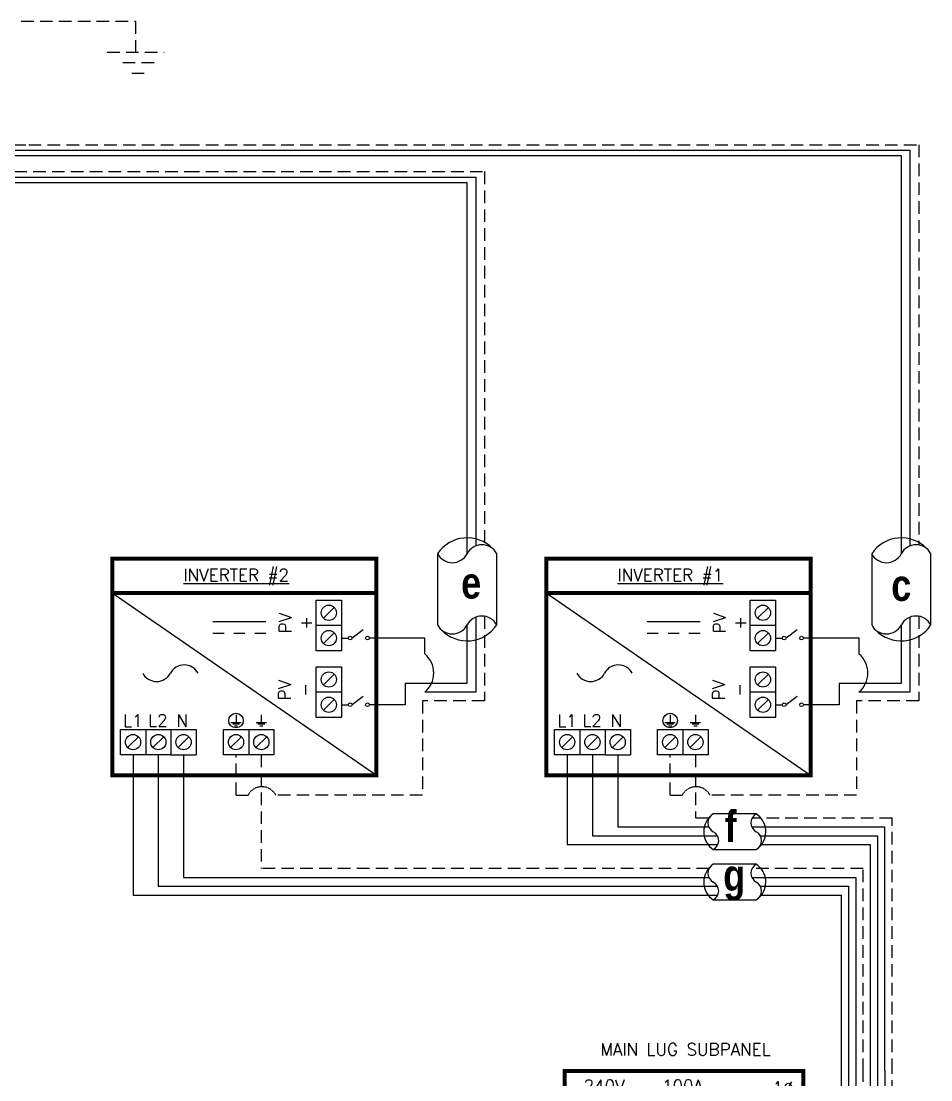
# Model space of a CAD drawing. Header units: feet. Extents: x 7090 to 7872, y 14552 to 15110.
# Drawn here: x 7600.9 to 7872.1, y 14789.4 to 15105.1 of the extents above; entities that cross this region are included whole.
import ezdxf

# ---------------------------------------------------------------- set-up
doc = ezdxf.new("R2010")
doc.units = ezdxf.units.FT
doc.header["$MEASUREMENT"] = 0
doc.linetypes.add('HIDDEN', pattern=[0.375, 0.25, -0.125])
for name, color, linetype in [('ONE LINE BLOCKS', 7, 'Continuous'), ('TABLES', 7, 'Continuous'), ('TEXT', 7, 'Continuous'), ('Z - TITLEBLOCK TXT', 7, 'Continuous')]:
    doc.layers.add(name, color=color, linetype=linetype)
doc.styles.add('ONE LINE TXT', font='techb___.ttf')
doc.styles.get("Standard").update_dxf_attribs({"font": 'simplex.shx'})

# ---------------------------------------------------------------- blocks, each defined once
blk = doc.blocks.new('*U15')
at = {"layer": 'ONE LINE BLOCKS', "linetype": 'Continuous'}
h = blk.add_hatch(color=1, dxfattribs=at)
h.dxf.hatch_style = 1
edge = h.paths.add_edge_path()
edge.add_arc((52.27, 61.39), 0.291, 0, 360)
h = blk.add_hatch(color=1, dxfattribs=at)
h.dxf.hatch_style = 1
edge = h.paths.add_edge_path()
edge.add_arc((58.94, 61.39), 0.291, 0, 360)
h = blk.add_hatch(color=1, dxfattribs=at)
h.dxf.hatch_style = 1
edge = h.paths.add_edge_path()
edge.add_arc((52.27, 58.01), 0.291, 0, 360)
h = blk.add_hatch(color=1, dxfattribs=at)
h.dxf.hatch_style = 1
edge = h.paths.add_edge_path()
edge.add_arc((58.94, 58.01), 0.291, 0, 360)
h = blk.add_hatch(color=1, dxfattribs=at)
h.dxf.hatch_style = 1
edge = h.paths.add_edge_path()
edge.add_arc((52.27, 46.83), 0.291, 0, 360)
h = blk.add_hatch(color=1, dxfattribs=at)
h.dxf.hatch_style = 1
edge = h.paths.add_edge_path()
edge.add_arc((58.94, 46.83), 0.291, 0, 360)
h = blk.add_hatch(color=1, dxfattribs=at)
h.dxf.hatch_style = 1
edge = h.paths.add_edge_path()
edge.add_arc((52.27, 43.45), 0.291, 0, 360)
h = blk.add_hatch(color=1, dxfattribs=at)
h.dxf.hatch_style = 1
edge = h.paths.add_edge_path()
edge.add_arc((58.94, 43.45), 0.291, 0, 360)
at = {"color": 7, "linetype": 'Continuous'}
for p, q in [((102.48, 74.03), (102.48, 61.39)), ((111.18, 74.03), (111.18, 46.83)), ((48.07, 61.39), (39.41, 61.39)), ((39.41, 61.39), (39.41, 46.83)), ((102.48, 61.39), (63.14, 61.39)), ((29, 46.83), (13.32, 46.83)), ((13.32, 46.83), (13.32, 9.66)), ((48.07, 46.83), (37.24, 46.83)), ((111.18, 46.83), (63.14, 46.83)), ((13.32, 9.66), (0, 9.66))]:
    blk.add_line(p, q, dxfattribs=at)
at = {"color": 10, "linetype": 'Continuous'}
for p, q in [((104.66, 74.03), (104.66, 58.01)), ((113.36, 74.03), (113.36, 43.45)), ((33.12, 43.45), (33.12, 58.01)), ((35.29, 58.01), (33.12, 58.01)), ((43.53, 58.01), (48.07, 58.01)), ((104.66, 58.01), (63.14, 58.01)), ((33.12, 43.45), (16.61, 43.45)), ((16.61, 6.49), (16.61, 43.45)), ((33.12, 43.45), (48.07, 43.45)), ((113.36, 43.45), (63.14, 43.45)), ((16.61, 6.49), (0, 6.49))]:
    blk.add_line(p, q, dxfattribs=at)
at = {"color": 253, "linetype": 'Continuous'}
for p, q in [((106.83, 74.03), (106.83, 48.32)), ((115.53, 74.03), (115.53, 28.42)), ((106.83, 39.76), (106.83, 32.77)), ((106.83, 32.77), (89.53, 32.77)), ((115.53, 28.42), (89.53, 28.42)), ((101.87, 11.02), (89.53, 11.02)), ((101.87, 5), (101.87, 11.02)), ((13.32, 3.45), (0, 3.45)), ((13.32, -3.56), (13.32, 3.45)), ((101.87, -3.56), (13.32, -3.56))]:
    blk.add_line(p, q, dxfattribs=at)
at = {"color": 10, "linetype": 'Continuous'}
blk.add_arc((39.41, 55.85), 4.65, 27.6639, 152.3361, dxfattribs=at)
at = {"color": 7, "linetype": 'Continuous'}
blk.add_arc((33.12, 44.67), 4.65, 27.6639, 152.3361, dxfattribs=at)
at = {"color": 253, "linetype": 'Continuous'}
for centre in [(110.41, 44.04), (105.44, 0.72)]:
    blk.add_arc(centre, 5.58, 129.9215, 230.0785, dxfattribs=at)
at = {"layer": 'ONE LINE BLOCKS', "lineweight": 50}
blk.add_line((20.02, 65.33), (91.19, 65.33), dxfattribs=at)
at = {"layer": 'ONE LINE BLOCKS', "lineweight": 50, "const_width": 1.19}
blk.add_lwpolyline([(20.02, 6.67), (20.02, 74.03), (91.19, 74.03), (91.19, 6.67)], close=True, dxfattribs=at)
at = {"layer": 'TEXT', "color": 92, "linetype": 'HIDDEN', "ltscale": 15}
for p, q in [((109.01, 48.32), (109.01, 74.03)), ((117.71, 0), (117.71, 74.03)), ((109.01, 32.7), (109.01, 39.76)), ((109.01, 2.18), (109.01, 24.14)), ((26.29, 19.65), (57.58, 19.65)), ((57.58, 2.18), (57.58, 19.65)), ((26.29, 15.3), (55.38, 15.3)), ((55.38, 0), (55.38, 15.3)), ((34.13, 10.94), (26.29, 10.94)), ((34.13, 0), (34.13, 10.94)), ((9.01, 0), (0, 0)), ((34.13, 0), (17.25, 0)), ((55.38, 0), (117.71, 0)), ((57.58, 2.18), (109.01, 2.18))]:
    blk.add_line(p, q, dxfattribs=at)
at = {"layer": 'TEXT', "color": 92, "linetype": 'HIDDEN', "flags": 128}
for points in [[(29.4, 34.92), (29.4, 31.42)], [(27.06, 31.42), (31.74, 31.42)], [(30.93, 30.55), (27.87, 30.55)], [(30.12, 29.68), (28.68, 29.68)]]:
    blk.add_lwpolyline(points, dxfattribs=at)
at = {"layer": 'TEXT', "color": 92, "linetype": 'Continuous', "ltscale": 4}
for centre in [(112.48, 44.04), (112.48, 28.42)]:
    blk.add_arc(centre, 5.51, 129.059, 230.941, dxfattribs=at)
at = {"layer": 'TEXT', "color": 92, "linetype": 'HIDDEN', "ltscale": 0.3}
blk.add_arc((13.13, -2.16), 4.65, 27.6639, 152.3361, dxfattribs=at)
at = {"layer": 'Z - TITLEBLOCK TXT', "color": 1, "linetype": 'Continuous'}
for p, q in [((21.75, 8.35), (21.75, 35.29)), ((21.75, 35.29), (26.29, 35.29)), ((26.29, 35.29), (26.29, 8.35)), ((84.99, 8.42), (84.99, 35.37)), ((84.99, 35.37), (89.53, 35.37)), ((89.53, 35.37), (89.53, 8.42)), ((26.29, 8.35), (21.75, 8.35)), ((89.53, 8.42), (84.99, 8.42))]:
    blk.add_line(p, q, dxfattribs=at)
at = {"layer": 'Z - TITLEBLOCK TXT', "color": 4, "linetype": 'Continuous'}
for p, q in [((24.81, 33.48), (23.24, 31.91)), ((88.04, 33.56), (86.47, 31.98)), ((24.81, 29.13), (23.24, 27.56)), ((88.04, 29.2), (86.47, 27.63)), ((24.81, 24.78), (23.24, 23.21)), ((88.04, 24.85), (86.47, 23.28)), ((24.81, 20.43), (23.24, 18.86)), ((88.04, 20.5), (86.47, 18.93)), ((24.81, 16.08), (23.24, 14.51)), ((88.04, 16.15), (86.47, 14.58)), ((24.81, 11.73), (23.24, 10.16)), ((88.04, 11.8), (86.47, 10.23))]:
    blk.add_line(p, q, dxfattribs=at)
at = {"layer": 'Z - TITLEBLOCK TXT', "color": 1, "linetype": 'Continuous', "flags": 128}
for points in [[(48.07, 61.39), (52.27, 61.39)], [(48.07, 61.39), (52.27, 61.39)], [(58.94, 61.39), (63.14, 61.39)], [(48.07, 58.01), (52.27, 58.01)], [(48.07, 58.01), (52.27, 58.01)], [(58.94, 58.01), (63.14, 58.01)], [(48.07, 46.83), (52.27, 46.83)], [(48.07, 46.83), (52.27, 46.83)], [(58.94, 46.83), (63.14, 46.83)], [(48.07, 43.45), (52.27, 43.45)], [(48.07, 43.45), (52.27, 43.45)], [(58.94, 43.45), (63.14, 43.45)]]:
    blk.add_lwpolyline(points, dxfattribs=at)
at = {"layer": 'Z - TITLEBLOCK TXT', "color": 1, "linetype": 'Continuous'}
for centre in [(52.27, 61.39), (58.94, 61.39), (52.27, 58.01), (58.94, 58.01), (52.27, 46.83), (58.94, 46.83), (52.27, 43.45), (58.94, 43.45)]:
    blk.add_circle(centre, 0.291, dxfattribs=at)
at = {"layer": 'Z - TITLEBLOCK TXT', "color": 4, "linetype": 'Continuous'}
for centre in [(24.02, 32.7), (87.26, 32.77), (24.02, 28.35), (87.26, 28.42), (24.02, 24), (87.26, 24.07), (24.02, 19.65), (87.26, 19.72), (24.02, 15.3), (87.26, 15.37), (24.02, 10.94), (87.26, 11.02)]:
    blk.add_circle(centre, 1.11, dxfattribs=at)
at = {"layer": 'Z - TITLEBLOCK TXT', "color": 1, "linetype": 'Continuous'}
for centre in [(55.6, 60.19), (55.6, 56.81), (55.6, 45.63), (55.6, 42.25)]:
    blk.add_arc(centre, 3.93, 40.3392, 139.6608, dxfattribs=at)
at = {"layer": 'TABLES', "color": 1, "linetype": 'Continuous'}
for p in [(47.57, 52.77), (47.57, 38.21)]:
    blk.add_text('2p##A', height=3.658, dxfattribs=at).set_placement(p)
at = {"layer": 'TABLES', "color": 4, "linetype": 'Continuous'}
blk.add_text('ISOLATED NEUTRAL', height=1.8743, rotation=90, dxfattribs=at).set_placement((84.33, 8.78))
at = {"layer": 'TEXT', "color": 1, "attachment_point": 5}
for s, width, gutter_width, insert, char_height in [('MAIN LUG SUBPANEL ', 62.3984, 7.17, (56.06, 80.46), 3.6576), ('240V', 0.1481, 0.75, (31.81, 69.58), 3.658), ('100A', 0.1481, 0.75, (55.19, 69.58), 3.658), ('1∅', 0.1481, 0.75, (85.17, 69.07), 3.658)]:
    blk.add_mtext_dynamic_manual_height_columns(s, width=width, gutter_width=gutter_width, heights=[0], dxfattribs=dict(at, insert=insert, char_height=char_height))

msp = doc.modelspace()

# ---------------------------------------------------------------- linework, layer by layer
at = {"color": 7, "linetype": 'Continuous'}
for p, q in [((7574.45, 15066.63), (7602.96, 15066.63)), ((7602.96, 15066.63), (7650.36, 15066.63)), ((7650.36, 15066.63), (7865.88, 15066.63)), ((7865.88, 15066.63), (7865.88, 14948.59)), ((7865.88, 15066.63), (7865.88, 15048.48)), ((7650.36, 15058.59), (7736.45, 15058.59)), ((7736.45, 15058.59), (7736.44, 14948.59)), ((7736.45, 15058.59), (7736.44, 15048.48)), ((7725.06, 14946.28), (7725.06, 14925.03)), ((7742.69, 14925.03), (7742.69, 14946.28)), ((7854.5, 14946.28), (7854.5, 14925.03)), ((7872.12, 14925.03), (7872.12, 14946.28)), ((7736.44, 14927.35), (7736.44, 14905.01)), ((7865.88, 14927.35), (7865.88, 14905.01)), ((7721.27, 14921.13), (7704.69, 14921.13)), ((7721.27, 14916.41), (7721.27, 14921.13)), ((7850.71, 14921.13), (7834.12, 14921.13)), ((7850.71, 14916.41), (7850.71, 14921.13)), ((7736.44, 14905.01), (7721.27, 14905.01)), ((7865.88, 14905.01), (7850.71, 14905.01)), ((7634.27, 14886.34), (7634.27, 14844.52)), ((7763.71, 14886.34), (7763.71, 14859.55)), ((7820.08, 14868.71), (7807.27, 14868.71)), ((7763.71, 14859.55), (7808.63, 14859.55)), ((7807.27, 14858.07), (7820.08, 14858.07)), ((7821.45, 14859.55), (7854.08, 14859.55)), ((7854.08, 14859.55), (7854.08, 14792.06)), ((7820.08, 14853.68), (7807.27, 14853.68)), ((7634.27, 14844.52), (7808.63, 14844.52)), ((7807.27, 14843.05), (7820.08, 14843.05)), ((7821.45, 14844.52), (7845.38, 14844.52)), ((7845.38, 14844.52), (7845.38, 14792.06))]:
    msp.add_line(p, q, dxfattribs=at)
at = {"color": 253, "linetype": 'Continuous'}
for p, q in [((7574.45, 15065.02), (7602.11, 15065.02)), ((7602.11, 15065.02), (7650.36, 15065.02)), ((7650.36, 15065.02), (7863.25, 15065.02)), ((7863.25, 15065.02), (7863.25, 14946.18)), ((7863.25, 15065.02), (7863.25, 15046.07)), ((7597.85, 15056.98), (7650.36, 15056.98)), ((7650.36, 15056.98), (7733.82, 15056.98)), ((7733.82, 15056.98), (7733.82, 14946.18)), ((7733.82, 15056.98), (7733.82, 15046.07)), ((7733.82, 14924.93), (7733.82, 14907.63)), ((7863.25, 14924.93), (7863.25, 14907.63)), ((7733.82, 14907.63), (7715.36, 14907.63)), ((7715.36, 14907.63), (7715.36, 14901.24)), ((7863.25, 14907.63), (7844.8, 14907.63)), ((7844.8, 14907.63), (7844.8, 14901.24)), ((7715.36, 14901.24), (7704.69, 14901.24)), ((7844.8, 14901.24), (7834.12, 14901.24)), ((7649.34, 14886.34), (7649.34, 14849.78)), ((7778.77, 14886.34), (7778.77, 14864.81)), ((7778.77, 14864.81), (7805.93, 14864.81)), ((7818.74, 14864.81), (7858.43, 14864.81)), ((7858.43, 14792.06), (7858.43, 14864.81)), ((7649.34, 14849.78), (7805.93, 14849.78)), ((7818.74, 14849.78), (7849.73, 14849.78)), ((7849.73, 14849.78), (7849.73, 14792.06))]:
    msp.add_line(p, q, dxfattribs=at)
msp.add_line((7598.06, 15058.59), (7650.36, 15058.59))
at = {"color": 10, "linetype": 'Continuous'}
for p, q in [((7641.81, 14886.34), (7641.81, 14847.15)), ((7771.24, 14886.34), (7771.24, 14862.18)), ((7771.24, 14862.18), (7808.51, 14862.18)), ((7821.32, 14862.18), (7856.26, 14862.18)), ((7856.26, 14862.18), (7856.26, 14792.06)), ((7641.81, 14847.15), (7808.51, 14847.15)), ((7821.32, 14847.15), (7847.56, 14847.15)), ((7847.56, 14847.15), (7847.56, 14792.06))]:
    msp.add_line(p, q, dxfattribs=at)
at = {"color": 7, "linetype": 'Continuous'}
for centre, radius, start, end in [((7733.88, 14940.43), 10.58, 43.9732, 146.4265), ((7863.31, 14940.43), 10.58, 43.9732, 146.4265), ((7733.88, 14930.88), 10.58, 223.9732, 326.4265), ((7863.31, 14930.88), 10.58, 223.9732, 326.4265), ((7810.8, 14863.39), 6.38, 133.9732, 236.4265), ((7816.55, 14863.39), 6.38, 313.9732, 56.4265), ((7810.8, 14848.37), 6.38, 133.9732, 236.4265), ((7816.55, 14848.37), 6.38, 313.9732, 56.4265)]:
    msp.add_arc(centre, radius, start, end, dxfattribs=at)
at = {"layer": 'ONE LINE BLOCKS', "lineweight": 50, "const_width": 1.19}
for points in [[(7628.06, 14880.18), (7628.06, 14944.83), (7706.83, 14944.83), (7706.83, 14880.18)], [(7628.06, 14934.55), (7628.06, 14944.83), (7706.83, 14944.83), (7706.83, 14934.55)], [(7757.49, 14880.18), (7757.49, 14944.83), (7836.26, 14944.83), (7836.26, 14880.18)], [(7757.49, 14934.55), (7757.49, 14944.83), (7836.26, 14944.83), (7836.26, 14934.55)]]:
    msp.add_lwpolyline(points, close=True, dxfattribs=at)
at = {"layer": 'TEXT', "color": 92, "linetype": 'HIDDEN', "ltscale": 15}
for p, q in [((7600.92, 15105.07), (7635.03, 15105.07)), ((7635.03, 15105.07), (7635.03, 15095.78)), ((7581.68, 15068.24), (7603.18, 15068.24)), ((7603.18, 15068.24), (7650.36, 15068.24)), ((7650.36, 15068.24), (7868.5, 15068.24)), ((7868.5, 15068.24), (7868.5, 14948.88)), ((7868.5, 15068.24), (7868.5, 15048.77)), ((7598.88, 15060.2), (7650.36, 15060.2)), ((7650.36, 15060.2), (7739.07, 15060.2)), ((7739.07, 15060.2), (7739.07, 14948.88)), ((7739.07, 15060.2), (7739.07, 15048.77)), ((7739.07, 14927.64), (7739.07, 14902.39)), ((7868.5, 14927.64), (7868.5, 14902.39)), ((7739.07, 14902.39), (7720.56, 14902.39)), ((7720.56, 14902.39), (7720.56, 14874.31)), ((7868.5, 14902.39), (7849.99, 14902.39)), ((7849.99, 14902.39), (7849.99, 14874.31)), ((7664.98, 14874.31), (7664.98, 14886.34)), ((7672.52, 14886.34), (7672.52, 14852.41)), ((7794.41, 14874.31), (7794.41, 14886.34)), ((7801.95, 14886.34), (7801.95, 14867.44)), ((7664.98, 14874.31), (7668.58, 14874.31)), ((7720.56, 14874.31), (7676.82, 14874.31)), ((7794.41, 14874.31), (7798.01, 14874.31)), ((7849.99, 14874.31), (7806.25, 14874.31)), ((7806, 14867.44), (7801.95, 14867.44)), ((7860.61, 14867.44), (7818.82, 14867.44)), ((7860.61, 14792.06), (7860.61, 14867.44)), ((7806, 14852.41), (7672.52, 14852.41)), ((7851.91, 14852.41), (7818.82, 14852.41)), ((7851.91, 14792.06), (7851.91, 14852.41))]:
    msp.add_line(p, q, dxfattribs=at)
at = {"layer": 'TEXT', "color": 92, "linetype": 'HIDDEN', "ltscale": 15, "flags": 128}
for points in [[(7626.55, 15095.78), (7643.51, 15095.78)], [(7640.57, 15092.63), (7629.49, 15092.63)], [(7637.64, 15089.49), (7632.43, 15089.49)]]:
    msp.add_lwpolyline(points, dxfattribs=at)
at = {"layer": 'TEXT', "color": 92, "linetype": 'Continuous', "flags": 128}
for points in [[(7663.44, 14895.99), (7666.52, 14895.99)], [(7664.98, 14898.29), (7664.98, 14895.99)], [(7670.98, 14895.99), (7674.05, 14895.99)], [(7672.52, 14898.29), (7672.51, 14895.99)], [(7792.87, 14895.99), (7795.95, 14895.99)], [(7794.41, 14898.29), (7794.41, 14895.99)], [(7800.41, 14895.99), (7803.48, 14895.99)], [(7801.95, 14898.29), (7801.95, 14895.99)], [(7665.98, 14895.42), (7663.98, 14895.42)], [(7665.45, 14894.85), (7664.51, 14894.85)], [(7673.52, 14895.42), (7671.51, 14895.42)], [(7672.99, 14894.85), (7672.04, 14894.85)], [(7795.41, 14895.42), (7793.41, 14895.42)], [(7802.95, 14895.42), (7800.94, 14895.42)]]:
    msp.add_lwpolyline(points, dxfattribs=at)
at = {"layer": 'TEXT', "color": 92, "linetype": 'HIDDEN', "flags": 128}
for points in [[(7794.88, 14894.85), (7793.94, 14894.85)], [(7802.42, 14894.85), (7801.47, 14894.85)]]:
    msp.add_lwpolyline(points, dxfattribs=at)
at = {"layer": 'TEXT', "color": 92, "linetype": 'Continuous'}
for centre in [(7664.98, 14896.54), (7794.41, 14896.54)]:
    msp.add_circle(centre, 2.17, dxfattribs=at)
at = {"layer": 'TEXT', "color": 92, "linetype": 'HIDDEN', "ltscale": 0.3}
for centre in [(7672.7, 14872.15), (7802.13, 14872.15)]:
    msp.add_arc(centre, 4.65, 27.6639, 152.3361, dxfattribs=at)
at = {"layer": 'Z - TITLEBLOCK TXT', "color": 7, "linetype": 'Continuous'}
for p, q in [((7706.83, 14880.18), (7628.06, 14934.55)), ((7836.26, 14880.18), (7757.49, 14934.55)), ((7673.88, 14925.94), (7658.11, 14925.94)), ((7803.31, 14925.94), (7787.55, 14925.94)), ((7661.41, 14922.53), (7658.11, 14922.53)), ((7667.64, 14922.53), (7664.35, 14922.53)), ((7673.88, 14922.53), (7670.59, 14922.53)), ((7790.84, 14922.53), (7787.55, 14922.53)), ((7797.08, 14922.53), (7793.78, 14922.53)), ((7803.31, 14922.53), (7800.02, 14922.53))]:
    msp.add_line(p, q, dxfattribs=at)
at = {"layer": 'Z - TITLEBLOCK TXT', "color": 1, "linetype": 'Continuous'}
for p, q in [((7688.87, 14917.36), (7688.87, 14932.43)), ((7688.87, 14932.43), (7696.41, 14932.43)), ((7688.87, 14917.36), (7688.87, 14932.43)), ((7696.41, 14932.43), (7696.41, 14917.36)), ((7696.41, 14932.43), (7696.41, 14924.9)), ((7818.3, 14917.36), (7818.3, 14932.43)), ((7818.3, 14932.43), (7825.84, 14932.43)), ((7818.3, 14917.36), (7818.3, 14932.43)), ((7825.84, 14932.43), (7825.84, 14917.36)), ((7825.84, 14932.43), (7825.84, 14924.9)), ((7696.41, 14924.9), (7688.87, 14924.9)), ((7825.84, 14924.9), (7818.3, 14924.9)), ((7696.41, 14921.13), (7698.45, 14921.13)), ((7702.84, 14923.59), (7699.57, 14921.15)), ((7825.84, 14921.13), (7827.88, 14921.13)), ((7832.27, 14923.59), (7829, 14921.15)), ((7696.41, 14917.36), (7688.87, 14917.36)), ((7825.84, 14917.36), (7818.3, 14917.36)), ((7688.87, 14897.47), (7688.87, 14912.54)), ((7688.87, 14912.54), (7696.41, 14912.54)), ((7696.41, 14912.54), (7696.41, 14905)), ((7818.3, 14897.47), (7818.3, 14912.54)), ((7818.3, 14912.54), (7825.84, 14912.54)), ((7825.84, 14912.54), (7825.84, 14905)), ((7696.41, 14905), (7688.87, 14905)), ((7696.41, 14905), (7696.41, 14897.47)), ((7702.84, 14903.7), (7699.57, 14901.25)), ((7825.84, 14905), (7818.3, 14905)), ((7825.84, 14905), (7825.84, 14897.47)), ((7832.27, 14903.7), (7829, 14901.25)), ((7696.41, 14901.24), (7698.45, 14901.24)), ((7825.84, 14901.24), (7827.88, 14901.24)), ((7696.41, 14897.47), (7688.87, 14897.47)), ((7825.84, 14897.47), (7818.3, 14897.47)), ((7630.51, 14893.88), (7645.58, 14893.88)), ((7630.51, 14886.34), (7630.51, 14893.88)), ((7630.51, 14893.88), (7638.04, 14893.88)), ((7638.04, 14893.88), (7638.04, 14886.34)), ((7645.58, 14893.88), (7645.58, 14886.34)), ((7645.58, 14893.88), (7653.11, 14893.88)), ((7653.11, 14893.88), (7653.11, 14886.34)), ((7661.21, 14893.88), (7676.28, 14893.88)), ((7661.21, 14886.34), (7661.21, 14893.88)), ((7661.21, 14893.88), (7668.75, 14893.88)), ((7668.75, 14893.88), (7668.75, 14886.34)), ((7676.28, 14893.88), (7676.28, 14886.34)), ((7759.94, 14893.88), (7775.01, 14893.88)), ((7759.94, 14886.34), (7759.94, 14893.88)), ((7759.94, 14893.88), (7767.47, 14893.88)), ((7767.47, 14893.88), (7767.47, 14886.34)), ((7775.01, 14893.88), (7775.01, 14886.34)), ((7775.01, 14893.88), (7782.54, 14893.88)), ((7782.54, 14893.88), (7782.54, 14886.34)), ((7790.65, 14893.88), (7805.71, 14893.88)), ((7790.65, 14886.34), (7790.65, 14893.88)), ((7790.65, 14893.88), (7798.18, 14893.88)), ((7798.18, 14893.88), (7798.18, 14886.34)), ((7805.71, 14893.88), (7805.71, 14886.34)), ((7645.58, 14886.34), (7630.51, 14886.34)), ((7645.58, 14886.34), (7653.11, 14886.34)), ((7676.28, 14886.34), (7661.21, 14886.34)), ((7775.01, 14886.34), (7759.94, 14886.34)), ((7775.01, 14886.34), (7782.54, 14886.34)), ((7805.71, 14886.34), (7790.65, 14886.34))]:
    msp.add_line(p, q, dxfattribs=at)
at = {"layer": 'Z - TITLEBLOCK TXT', "color": 4, "linetype": 'Continuous'}
for p, q in [((7694.25, 14930.27), (7691.03, 14927.06)), ((7823.68, 14930.27), (7820.47, 14927.06)), ((7694.25, 14922.74), (7691.03, 14919.53)), ((7823.68, 14922.74), (7820.47, 14919.53)), ((7694.25, 14910.38), (7691.03, 14907.16)), ((7823.68, 14910.38), (7820.47, 14907.16)), ((7694.25, 14902.84), (7691.03, 14899.63)), ((7823.68, 14902.84), (7820.47, 14899.63)), ((7635.88, 14891.72), (7632.67, 14888.5)), ((7643.42, 14891.72), (7640.2, 14888.5)), ((7650.95, 14891.72), (7647.74, 14888.5)), ((7666.59, 14891.72), (7663.37, 14888.5)), ((7674.12, 14891.72), (7670.91, 14888.5)), ((7765.31, 14891.72), (7762.1, 14888.5)), ((7772.85, 14891.72), (7769.63, 14888.5)), ((7780.38, 14891.72), (7777.17, 14888.5)), ((7796.02, 14891.72), (7792.81, 14888.5)), ((7803.55, 14891.72), (7800.34, 14888.5))]:
    msp.add_line(p, q, dxfattribs=at)
for centre in [(7692.64, 14928.67), (7822.07, 14928.67), (7692.64, 14921.13), (7822.07, 14921.13), (7692.64, 14908.77), (7822.07, 14908.77), (7692.64, 14901.24), (7822.07, 14901.24), (7634.27, 14890.11), (7641.81, 14890.11), (7649.34, 14890.11), (7664.98, 14890.11), (7672.52, 14890.11), (7763.71, 14890.11), (7771.24, 14890.11), (7778.77, 14890.11), (7794.41, 14890.11), (7801.95, 14890.11)]:
    msp.add_circle(centre, 2.27, dxfattribs=at)
at = {"layer": 'Z - TITLEBLOCK TXT', "color": 1, "linetype": 'Continuous'}
for centre in [(7698.99, 14921.13), (7704.15, 14921.13), (7828.42, 14921.13), (7833.58, 14921.13), (7698.99, 14901.24), (7704.15, 14901.24), (7828.42, 14901.24), (7833.58, 14901.24)]:
    msp.add_circle(centre, 0.541, dxfattribs=at)
at = {"layer": 'Z - TITLEBLOCK TXT', "linetype": 'Continuous'}
for centre, radius, start, end in [((7729.47, 14948.59), 4.98, 207.6639, 332.3361), ((7738.28, 14943.97), 4.98, 27.6639, 152.3361), ((7858.9, 14948.59), 4.98, 207.6639, 332.3361), ((7867.72, 14943.97), 4.98, 27.6639, 152.3361), ((7738.28, 14922.72), 4.98, 27.6639, 152.3361), ((7867.72, 14922.72), 4.98, 27.6639, 152.3361), ((7729.47, 14927.34), 4.98, 207.6639, 332.3361), ((7858.9, 14927.34), 4.98, 207.6639, 332.3361), ((7716.5, 14910.71), 7.43, 309.9338, 50.0662), ((7845.94, 14910.71), 7.43, 309.9338, 50.0662), ((7649.53, 14908.49), 4.65, 27.6639, 152.3361), ((7778.96, 14908.49), 4.65, 27.6639, 152.3361), ((7641.29, 14912.81), 4.65, 207.6639, 332.3361), ((7770.72, 14912.81), 4.65, 207.6639, 332.3361), ((7808.66, 14866.05), 3, 117.6639, 242.3361), ((7821.48, 14866.05), 3, 117.6639, 242.3361), ((7805.88, 14860.73), 3, 297.6639, 62.3361), ((7818.69, 14860.73), 3, 297.6639, 62.3361), ((7808.66, 14851.02), 3, 117.6639, 242.3361), ((7821.48, 14851.02), 3, 117.6639, 242.3361), ((7805.88, 14845.71), 3, 297.6639, 62.3361), ((7818.69, 14845.71), 3, 297.6639, 62.3361)]:
    msp.add_arc(centre, radius, start, end, dxfattribs=at)

# ---------------------------------------------------------------- block references
msp.add_blockref('*U15', (7742.9, 14718.03))

# ---------------------------------------------------------------- texts
at = {"layer": 'TABLES', "color": 1, "linetype": 'Continuous'}
for s, p in [('%%UINVERTER #2', (7649.27, 14938.09)), ('%%UINVERTER #1', (7778.7, 14938.09))]:
    msp.add_text(s, height=3.6576, dxfattribs=at).set_placement(p)
at = {"layer": 'TEXT', "color": 1, "char_height": 3.658, "attachment_point": 5, "rotation": 90}
for s, width, insert in [('PV +', 2.8378, (7682.73, 14925.65)), ('PV +', 2.8378, (7812.16, 14925.65)), ('PV -', 2.8013, (7682.5, 14905.67)), ('PV -', 2.8013, (7811.93, 14905.67))]:
    msp.add_mtext_dynamic_manual_height_columns(s, width=width, gutter_width=0.75, heights=[0], dxfattribs=dict(at, insert=insert))
at = {"layer": 'TEXT', "color": 1, "attachment_point": 5}
for s, insert, char_height in [('L1', (7634.22, 14896.52), 3.658), ('L2', (7641.68, 14896.55), 3.658), ('N', (7648.93, 14896.49), 3.66), ('L1', (7763.65, 14896.52), 3.658), ('L2', (7771.11, 14896.55), 3.658), ('N', (7778.36, 14896.49), 3.66)]:
    msp.add_mtext_dynamic_manual_height_columns(s, width=0.1481, gutter_width=0.75, heights=[0], dxfattribs=dict(at, insert=insert, char_height=char_height))
at = {"layer": 'Z - TITLEBLOCK TXT', "color": 1, "linetype": 'Continuous', "char_height": 9.3833, "attachment_point": 1, "style": 'ONE LINE TXT'}
for s, insert in [('{\\W1;\\C256;e}', (7732.09, 14942.29)), ('{\\W1;\\C256;c}', (7860.32, 14941.6)), ('{\\W1;\\C256;f}', (7810.69, 14869.7)), ('{\\W1;\\C256;g}', (7810.23, 14855.12))]:
    msp.add_mtext_dynamic_manual_height_columns(s, width=0.1385, gutter_width=2.13, heights=[0], dxfattribs=dict(at, insert=insert))

doc.saveas('drawing.dxf')
